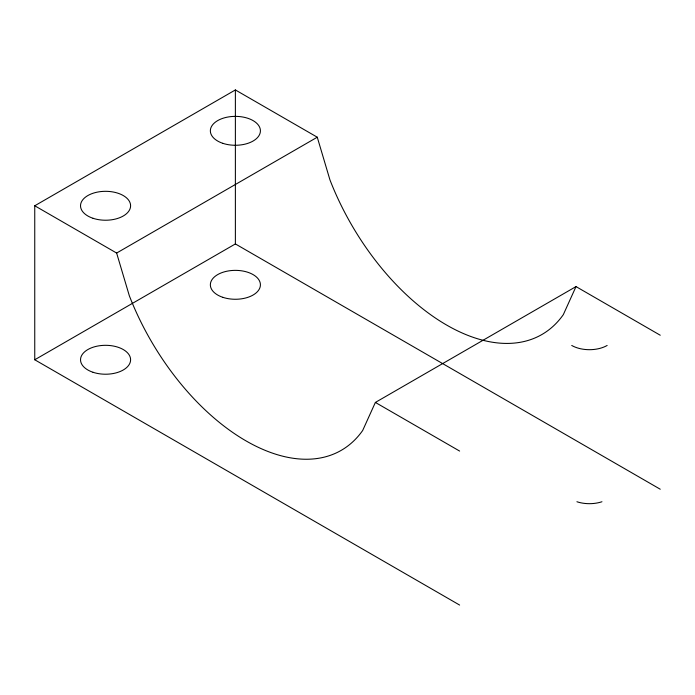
<?xml version="1.0" encoding="UTF-8"?>
<svg xmlns="http://www.w3.org/2000/svg" width="695" height="695" viewBox="0 0 695 695"><rect width="100%" height="100%" fill="white"/><g stroke="black" fill="none" stroke-linecap="round" stroke-linejoin="round"><path stroke-width="1.04" d="M660.25 335.233L576.007 286.592L375.378 402.431L362.686 430.466A190.552 110.01 60 0 1 129.322 295.731L116.63 253.049L34.75 205.772L34.75 359.767L459.621 605.058M576.007 286.592L563.324 314.635A190.552 110.01 60 0 1 329.951 179.901L317.267 137.21L235.379 89.942L34.75 205.772M116.63 253.049L317.267 137.21M34.75 359.767L235.379 243.936L660.25 489.228M375.378 402.431L459.621 451.064M235.379 89.942L235.379 243.936M601.957 501.747A25.037 14.456 0 0 1 576.92 501.747M607.143 345.458A25.037 14.456 0 0 1 571.733 345.458M222.86 297.33A25.037 14.456 0 0 0 260.416 284.811A25.037 14.456 0 0 0 222.86 272.301A25.037 14.456 0 0 0 222.86 297.33M93.043 372.285A25.037 14.456 0 0 0 130.599 359.767A25.037 14.456 0 0 0 93.043 347.248A25.037 14.456 0 0 0 93.043 372.285M93.043 218.291A25.037 14.456 0 0 0 130.599 205.772A25.037 14.456 0 0 0 93.043 193.253A25.037 14.456 0 0 0 93.043 218.291M222.86 143.335A25.037 14.456 0 0 0 260.416 130.825A25.037 14.456 0 0 0 222.86 118.306A25.037 14.456 0 0 0 222.86 143.335"/></g></svg>
